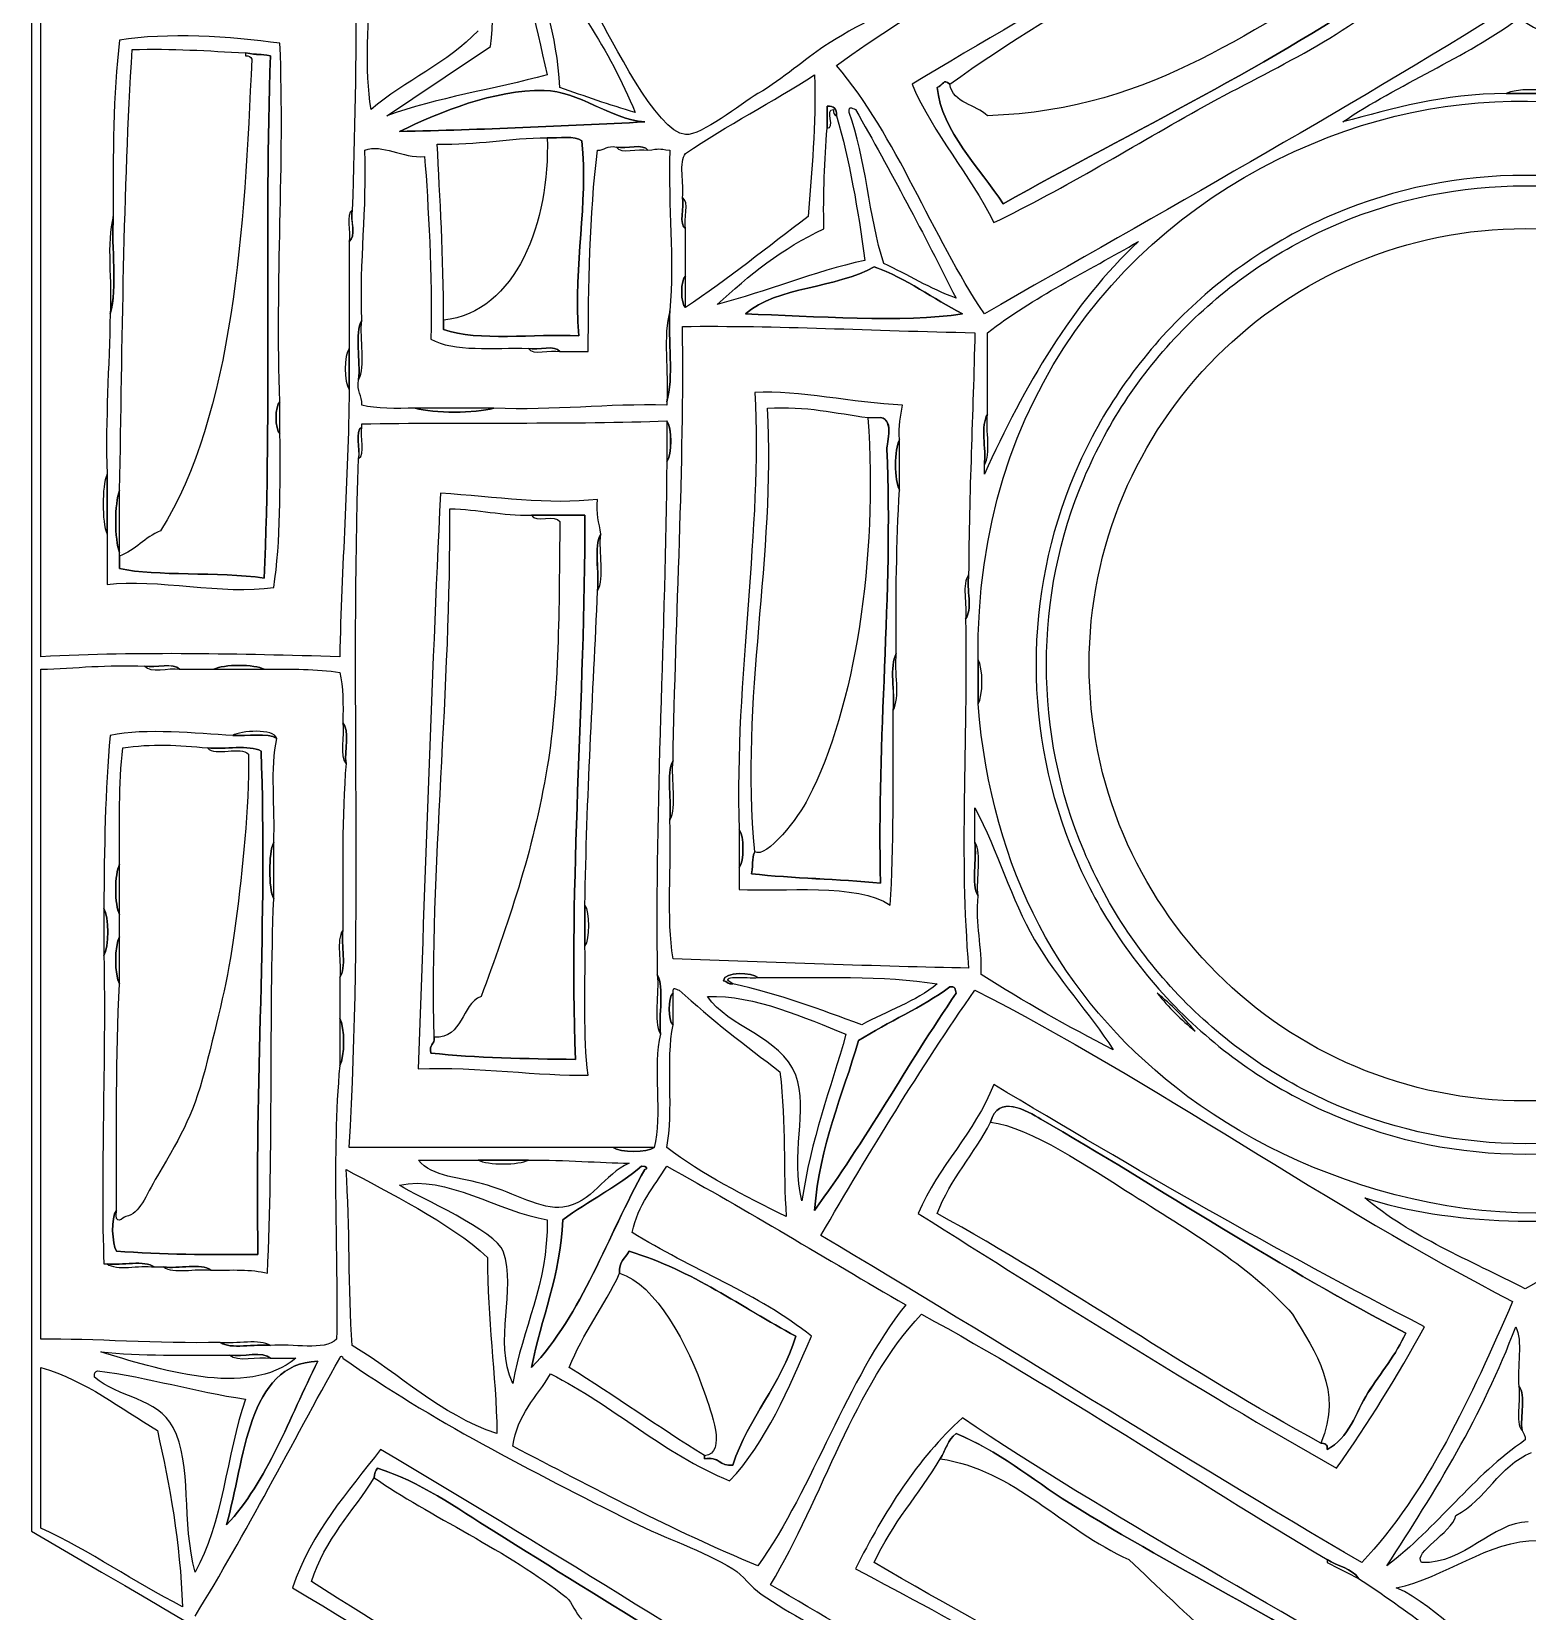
# Model space of a CAD drawing. Extents: x 6 to 958, y 3 to 221.
# Drawn here: x 588.6 to 669.6, y 60.6 to 146.1 of the extents above; entities that cross this region are included whole.
import ezdxf

# ---------------------------------------------------------------- set-up
doc = ezdxf.new("R2010")
doc.units = 0
doc.layers.get('0').update_dxf_attribs({"linetype": 'CONTINUOUS'})

msp = doc.modelspace()

# ---------------------------------------------------------------- linework, layer by layer
at = {"color": 5}
for points in [[(601.56225, 144.75825)], [(616.36125, 142.887)], [(668.412, 142.7175)], [(632.0115, 141.86625)], [(640.34625, 141.5265)], [(618.40275, 140.16525)], [(621.975, 139.65525)], [(623.84625, 137.1045)], [(593.05725, 136.083)], [(605.81475, 134.7225)], [(624.01575, 131.15025)], [(638.985, 130.8105)], [(606.4965, 130.47)], [(617.211, 128.769)], [(605.81475, 126.72825)], [(613.6395, 125.7075)], [(622.995, 126.04725)], [(622.995, 125.02725)], [(640.34625, 125.36775)], [(602.073, 124.34625)], [(606.4965, 124.68675)], [(635.583, 121.28475)], [(618.57225, 119.92425)], [(592.7175, 118.90275)], [(593.39775, 117.88275)], [(619.25325, 115.84125)], [(639.15525, 114.3105)], [(639.8355, 112.0995)], [(596.6295, 111.58875)], [(598.5015, 111.58875)], [(635.2425, 109.37775)], [(601.90275, 107.847)], [(600.372, 106.9965)], [(605.64525, 106.48575)], [(623.3355, 106.656)], [(630.65025, 104.61375)], [(626.9085, 102.91425)], [(639.66525, 102.23325)], [(601.73325, 99.17175)], [(592.54725, 98.66175)], [(593.39775, 98.32125)], [(618.57225, 98.832)], [(605.304, 94.9185)], [(627.92775, 94.9185)], [(593.39775, 94.5795)], [(638.304, 94.40925)], [(649.53075, 94.06875)], [(605.304, 92.70825)], [(623.3355, 92.36775)], [(622.65525, 91.857)], [(643.2375, 87.26475)], [(622.31475, 85.734)], [(615.5115, 85.053)], [(621.6345, 84.714)], [(592.7175, 79.44)], [(595.779, 79.269)], [(598.84125, 75.1875)], [(601.56225, 74.337)], [(669.26325, 70.425)], [(626.56725, 68.55375)], [(644.76825, 66.51225)], [(599.181, 65.322)], [(613.6395, 64.9815)], [(660.4185, 62.42925)]]:
    msp.add_lwpolyline(points, close=True, dxfattribs=at)
at = {"color": 7}
for points in [[(616.53075, 143.73825)], [(617.211, 143.05725)], [(636.26325, 143.2275)], [(632.8605, 141.69675)], [(608.53725, 140.676)], [(631.67025, 140.847)], [(669.43275, 137.736)], [(623.84625, 137.1045)], [(638.985, 130.8105)], [(606.4965, 130.47)], [(623.84625, 130.1295)], [(650.7225, 130.54725)], [(618.2325, 129.62025)], [(628.4385, 125.7075)], [(640.34625, 125.36775)], [(606.32625, 122.985)], [(593.39775, 117.03225)], [(601.73325, 116.0115)], [(589.14525, 111.58875)], [(626.9085, 102.91425)], [(639.8355, 99.342)], [(593.39775, 97.131)], [(637.6245, 94.5795)], [(639.66525, 94.239)], [(623.3355, 92.36775)], [(610.40775, 91.68825)], [(633.37125, 91.518)], [(618.7425, 89.646)], [(629.96925, 89.646)], [(640.68525, 89.13525)], [(669.43275, 88.24875)], [(613.299, 83.69175)], [(614.1495, 80.12025)], [(592.54725, 79.44)], [(636.77325, 76.71825)], [(668.922, 76.03875)], [(592.377, 74.67825)], [(604.11375, 74.1675)], [(615.68175, 73.827)], [(616.70175, 73.4865)], [(617.72325, 73.827)], [(600.2025, 72.126)], [(638.985, 71.10525)], [(613.80975, 70.2555)], [(607.51575, 69.40425)], [(658.716, 69.40425)], [(589.14525, 65.151)], [(662.4585, 61.92075)]]:
    msp.add_lwpolyline(points, close=True, dxfattribs=at)
for points in [[(632.181, 144.2475), (640.9275, 150.525), (651.111, 155.36925), (660.588, 160.91775)], [(588.636, 157.857), (588.636, 126.89775), (588.636, 95.94075), (588.636, 64.9815)], [(659.05725, 156.3255), (651.86475, 152.2335), (643.66125, 147.6795), (636.26325, 143.2275)], [(638.304, 143.22675), (644.62425, 147.79275), (651.9495, 151.35375), (658.88625, 155.304)], [(613.47, 145.26825), (613.69725, 147.70575), (613.5945, 150.474), (614.48925, 152.24325)], [(614.48925, 152.24325), (615.204, 149.44125), (615.87, 146.59275), (616.53075, 143.73825)], [(617.211, 143.05725), (617.07675, 145.98375), (616.1805, 148.15125), (615.68175, 150.7125)], [(615.68175, 150.7125), (617.8755, 148.03125), (619.86825, 145.1475), (621.294, 141.69675)], [(589.1445, 112.26975), (589.14525, 124.5735), (589.14525, 136.87725), (589.14525, 149.18175)], [(606.15525, 148.8405), (606.21825, 144.58275), (606.10875, 140.49525), (605.985, 136.4235)], [(607.00575, 141.867), (606.60975, 143.9655), (606.94875, 146.799), (606.83625, 149.18175)], [(662.289, 148.8405), (655.79325, 144.27975), (648.27825, 140.73825), (641.19675, 136.76325)], [(652.08225, 142.038), (655.8855, 144.1485), (659.95275, 145.854), (662.9685, 148.84125)], [(637.28325, 148.50075), (635.28675, 147.345), (633.2295, 146.39925), (631.5, 145.269)], [(657.86625, 139.99425), (677.15775, 148.09875), (697.27575, 133.71675), (699.201, 116.862)], [(624.01575, 140.5065), (622.4355, 140.59575), (619.947, 145.8375), (619.2525, 146.97075)], [(668.75175, 147.48), (659.4585, 141.69225), (649.76625, 136.302), (640.17525, 130.8105)], [(612.78975, 146.1195), (611.16975, 144.3945), (608.8095, 143.40825), (607.00575, 141.867)], [(659.5665, 141.186), (662.5605, 143.238), (666.19275, 144.6525), (669.0915, 146.799)], [(669.0915, 146.799), (671.8785, 145.0485), (675.17025, 143.8035), (677.59725, 141.696)], [(593.3985, 145.6095), (593.046, 142.6725), (593.03625, 139.395), (593.058, 136.08375)], [(602.073, 145.43925), (599.4105, 145.8315), (595.911, 146.028), (593.3985, 145.6095)], [(602.073, 126.048), (601.81125, 132.5625), (602.33475, 138.8445), (602.073, 145.43925)], [(607.857, 141.52575), (609.73125, 142.77), (611.586, 144.03375), (613.47, 145.26825)], [(631.5, 145.269), (630.4935, 144.61125), (629.3235, 143.5455), (627.92775, 142.71825)], [(593.39775, 121.28475), (593.547, 129.30075), (593.598, 137.4135), (594.07725, 145.09875)], [(594.07725, 145.09875), (596.25225, 145.176), (598.1985, 145.02375), (600.20175, 144.9285)], [(600.20175, 144.9285), (600.9435, 144.78), (600.95775, 144.89025), (601.5615, 144.7575)], [(601.5615, 144.7575), (601.2165, 135.5775), (601.62, 125.649), (601.22175, 116.5215)], [(616.53075, 143.73825), (613.6755, 142.965), (610.527, 142.485), (607.857, 141.52575)], [(624.0165, 139.48575), (626.2275, 141.01575), (628.73025, 142.2555), (630.99075, 143.73825)], [(630.99075, 143.73825), (631.08975, 140.973), (630.8145, 138.58425), (630.651, 136.083)], [(640.17525, 130.8105), (637.30425, 135.0825), (635.4585, 140.38125), (632.181, 144.2475)], [(637.6245, 143.0565), (637.971, 143.1525), (637.9575, 143.56875), (638.304, 143.22675)], [(608.53725, 140.676), (610.785, 141.7395), (613.60725, 142.929), (616.362, 142.887)], [(616.362, 142.887), (618.243, 142.85925), (619.932, 141.3405), (621.8055, 141.186)], [(621.294, 141.69675), (619.896, 142.11225), (618.54225, 142.5735), (617.211, 143.05725)], [(627.92775, 142.71825), (626.95425, 142.14), (624.88875, 140.457), (624.01575, 140.5065)], [(636.26325, 143.2275), (637.45575, 140.45025), (639.3855, 138.41175), (640.68525, 135.74325)], [(641.19675, 136.76325), (639.94425, 138.687), (637.8555, 140.67975), (637.6245, 143.0565)], [(668.412, 142.7175), (664.9545, 142.71675), (662.30025, 141.912), (659.5665, 141.186)], [(670.9635, 142.7175), (670.113, 142.7175), (669.2625, 142.7175), (668.412, 142.7175)], [(631.67025, 142.03725), (632.0415, 142.06725), (632.2125, 141.897), (632.18175, 141.5265)], [(631.67025, 140.847), (631.67025, 141.24375), (631.67025, 141.6405), (631.67025, 142.03725)], [(632.8605, 141.69675), (632.853, 142.1325), (632.98725, 141.9045), (633.201, 141.867)], [(633.201, 141.867), (635.1015, 138.55125), (636.897, 135.12975), (638.64375, 131.661)], [(640.68525, 135.74325), (644.56425, 137.61), (648.31575, 139.94625), (652.08225, 142.038)], [(621.8055, 141.186), (617.4105, 140.98725), (613.047, 140.75925), (608.53725, 140.676)], [(632.18175, 141.5265), (632.88, 139.10625), (633.34275, 136.45125), (633.71175, 133.7025)], [(634.7325, 133.533), (633.9195, 136.0635), (633.774, 139.2645), (632.8605, 141.69675)], [(610.57875, 139.995), (612.7425, 139.9305), (614.44725, 140.3235), (616.5315, 140.3355)], [(616.5315, 140.3355), (617.157, 140.28), (618.03825, 140.481), (618.4035, 140.16525)], [(618.4035, 140.16525), (618.756, 136.61775), (617.9505, 133.73925), (618.2325, 129.62025)], [(631.50075, 135.40275), (631.443, 137.33175), (631.53825, 139.1085), (631.67025, 140.847)], [(606.4965, 130.47), (606.378, 133.7055), (606.78225, 136.41975), (606.666, 139.65525)], [(606.666, 139.65525), (607.599, 140.02875), (608.68725, 139.21875), (609.8985, 139.3155)], [(609.8985, 139.3155), (610.0935, 136.72575), (610.31775, 132.8625), (610.23825, 129.44925)], [(610.9185, 130.47), (610.92, 133.90725), (610.71825, 137.1405), (610.57875, 139.995)], [(618.74325, 128.76825), (618.77025, 132.171), (618.80325, 136.2075), (619.254, 139.65525)], [(619.254, 139.65525), (619.65375, 139.6515), (619.755, 139.9485), (620.27475, 139.8255)], [(620.27475, 139.8255), (620.79075, 139.719), (621.7395, 140.04375), (621.97575, 139.65525)], [(621.97575, 139.65525), (622.65375, 139.749), (622.488, 139.749), (623.16675, 139.65525)], [(623.16675, 139.65525), (623.0595, 136.4955), (623.40825, 133.84575), (623.16675, 130.98075)], [(623.84625, 137.1045), (623.95575, 137.84475), (623.62425, 139.02675), (624.0165, 139.48575)], [(639.83625, 112.09875), (639.693, 126.44175), (647.94375, 135.82725), (657.86625, 139.99425)], [(669.43275, 138.2985), (665.86275, 138.2985), (662.397, 137.59875), (659.13225, 136.21875)], [(659.35125, 135.70125), (662.547, 137.0505), (665.9385, 137.736), (669.43275, 137.736)], [(679.7325, 136.21875), (676.4685, 137.59875), (673.00275, 138.2985), (669.43275, 138.2985)], [(669.43275, 137.736), (672.92775, 137.736), (676.32, 137.05125), (679.51275, 135.70125)], [(624.0165, 135.40275), (623.628, 135.639), (623.95275, 136.587), (623.84625, 137.1045)], [(593.058, 136.08375), (592.94625, 134.382), (593.28525, 132.22875), (592.88775, 130.81125)], [(605.985, 136.4235), (605.87775, 135.90675), (606.2025, 134.958), (605.814, 134.72175)], [(630.651, 136.083), (628.455, 134.42175), (626.3205, 132.70275), (624.0165, 131.15025)], [(659.13225, 136.21875), (655.9785, 134.88375), (653.148, 132.975), (650.7225, 130.54725)], [(624.0165, 132.85125), (624.0165, 133.7025), (624.0165, 134.55225), (624.0165, 135.40275)], [(625.71675, 131.3205), (627.44775, 132.879), (629.23425, 134.38125), (631.50075, 135.40275)], [(651.12, 130.14975), (653.4945, 132.5265), (656.2635, 134.39475), (659.35125, 135.70125)], [(660.25125, 133.569), (663.1605, 134.79825), (666.24825, 135.42225), (669.43275, 135.42225)], [(669.43275, 135.42225), (672.61575, 135.42225), (675.7065, 134.7975), (678.61275, 133.569)], [(605.814, 134.72175), (605.814, 132.79425), (605.814, 130.86675), (605.814, 128.9385)], [(648.51, 134.7225), (644.9145, 131.34525), (642.3465, 126.93825), (640.176, 122.13525)], [(640.34625, 129.78975), (642.801, 131.7), (645.75525, 133.1115), (648.51, 134.7225)], [(633.71175, 133.7025), (630.8805, 133.0755), (628.46175, 132.0345), (625.71675, 131.3205)], [(627.2475, 130.8105), (628.94625, 132.28725), (632.21475, 132.195), (634.22175, 133.36125)], [(634.22175, 133.36125), (635.994, 132.696), (637.3845, 131.64825), (638.985, 130.8105)], [(638.64375, 131.661), (637.2255, 132.17025), (636.0555, 132.92775), (634.7325, 133.533)], [(652.75425, 128.51325), (654.921, 130.68075), (657.44325, 132.38025), (660.25125, 133.569)], [(624.0165, 131.15025), (623.73525, 131.334), (623.73525, 132.6675), (624.0165, 132.85125)], [(592.88775, 130.81125), (592.83825, 127.9125), (592.62075, 125.18325), (592.7175, 122.136)], [(623.16675, 130.98075), (623.05425, 129.3915), (623.39175, 127.35225), (622.99575, 126.04725)], [(638.985, 130.8105), (635.87325, 130.317), (630.85275, 130.6815), (627.2475, 130.8105)], [(606.3255, 127.2375), (606.43725, 128.2605), (606.10125, 129.72975), (606.4965, 130.47)], [(610.9185, 129.96), (610.9185, 130.1295), (610.9185, 130.29975), (610.9185, 130.47)], [(618.2325, 129.62025), (615.81375, 129.75225), (612.81225, 129.303), (610.9185, 129.96)], [(623.33625, 106.65675), (623.4705, 114.41175), (623.95575, 122.69325), (623.84625, 130.1295)], [(623.84625, 130.1295), (628.926, 130.1925), (634.1235, 129.89925), (639.66525, 129.78975)], [(650.7225, 130.54725), (648.2925, 128.11875), (646.3845, 125.289), (645.0495, 122.13675)], [(645.56775, 121.91775), (646.8735, 125.00325), (648.74175, 127.773), (651.12, 130.14975)], [(610.23825, 129.44925), (611.44275, 128.727), (613.64625, 129.00075), (615.5115, 128.9385)], [(615.5115, 128.9385), (616.0275, 128.832), (616.97625, 129.15675), (617.21175, 128.76825)], [(639.66525, 129.78975), (639.564, 125.41125), (639.35025, 121.146), (639.3255, 116.6925)], [(640.34625, 125.36775), (640.34625, 126.8415), (640.34625, 128.31525), (640.34625, 129.78975)], [(605.814, 128.9385), (605.814, 128.20275), (605.814, 127.46475), (605.814, 126.72825)], [(617.21175, 128.76825), (617.724, 128.76825), (618.2325, 128.76825), (618.74325, 128.76825)], [(647.69925, 121.01625), (648.88875, 123.825), (650.58825, 126.34725), (652.75425, 128.51325)], [(605.814, 126.72825), (605.76525, 121.78725), (605.412, 117.15075), (605.30325, 112.26975)], [(606.4965, 125.877), (606.53325, 126.4245), (606.195, 126.597), (606.3255, 127.2375)], [(627.7605, 126.55875), (628.17825, 119.17275), (626.65125, 111.2235), (626.9085, 102.91425)], [(635.754, 125.87775), (633.04725, 125.98725), (630.15375, 126.69), (627.7605, 126.55875)], [(602.073, 124.34625), (601.79175, 124.53075), (601.79175, 125.865), (602.073, 126.048)], [(609.387, 125.7075), (608.3625, 125.703), (607.29375, 125.65425), (606.4965, 125.877)], [(613.6395, 125.7075), (612.61725, 125.42475), (610.41075, 125.42475), (609.387, 125.7075)], [(622.99575, 125.877), (619.7415, 125.9565), (616.9485, 125.5755), (613.6395, 125.7075)], [(622.99575, 126.04725), (622.99575, 125.99025), (622.99575, 125.934), (622.99575, 125.877)], [(627.75975, 101.72475), (626.94675, 110.02275), (628.92075, 117.71475), (628.4385, 125.7075)], [(628.4385, 125.7075), (630.552, 125.8365), (632.13825, 125.43675), (633.882, 125.1975)], [(635.5845, 124.0065), (635.5005, 124.77075), (635.67, 125.28075), (635.754, 125.87775)], [(606.49725, 124.85775), (611.7105, 124.96125), (618.16875, 124.82775), (622.99575, 125.028)], [(606.49725, 124.68675), (606.49725, 124.74375), (606.49725, 124.8), (606.49725, 124.85775)], [(622.99575, 125.028), (623.2785, 124.67925), (623.2785, 123.16575), (622.99575, 122.81625)], [(633.882, 125.1975), (634.05225, 125.1975), (634.22175, 125.1975), (634.392, 125.1975)], [(634.392, 125.1975), (635.37525, 125.304), (634.89, 123.789), (634.9035, 123.4965)], [(640.176, 122.64525), (640.287, 123.49875), (639.95325, 124.79625), (640.34625, 125.36775)], [(601.73325, 116.0115), (602.11875, 118.518), (602.08425, 121.44525), (602.073, 124.34625)], [(606.32625, 122.985), (606.43275, 123.50325), (606.10725, 124.45125), (606.49725, 124.68675)], [(635.5845, 121.2855), (635.301, 121.8015), (635.301, 123.4905), (635.5845, 124.0065)], [(634.9035, 123.4965), (635.24925, 115.64175), (634.341, 107.739), (634.56225, 100.023)], [(605.8155, 85.734), (606.57975, 98.26875), (605.8785, 110.643), (606.32625, 122.985)], [(622.99575, 122.81625), (622.9305, 113.84025), (622.3395, 104.16225), (622.485, 95.09025)], [(640.176, 122.13525), (640.176, 122.3055), (640.176, 122.47575), (640.176, 122.64525)], [(592.7175, 122.136), (592.7175, 121.059), (592.7175, 119.98125), (592.7175, 118.9035)], [(645.0495, 122.13675), (643.67025, 118.8705), (642.97125, 115.40475), (642.97125, 111.83625)], [(643.533, 111.83625), (643.533, 115.329), (644.21775, 118.72125), (645.56775, 121.91775)], [(593.39775, 117.88275), (593.115, 118.623), (593.115, 120.543), (593.39775, 121.28475)], [(610.7475, 121.1145), (610.2615, 110.45625), (609.91575, 100.60275), (609.5565, 89.9865)], [(619.2525, 120.77475), (616.61925, 120.47175), (613.74, 120.91275), (610.7475, 121.1145)], [(619.422, 118.90275), (619.3395, 119.49975), (619.17, 120.0105), (619.2525, 120.77475)], [(635.4135, 112.44075), (635.373, 115.48575), (635.4195, 118.4445), (635.5845, 121.2855)], [(645.846, 111.8355), (645.846, 115.01925), (646.47, 118.1085), (647.69925, 121.01625)], [(610.40775, 91.68825), (610.188, 100.70625), (611.33325, 110.53575), (611.25825, 120.264)], [(611.25825, 120.264), (612.8385, 120.25725), (614.0505, 119.88075), (615.68175, 119.92425)], [(615.68175, 119.92425), (616.64475, 119.92425), (617.6085, 119.92425), (618.57225, 119.92425)], [(618.57225, 119.92425), (618.57, 109.746), (617.682, 100.176), (618.063, 90.4965)], [(592.7175, 118.9035), (592.7175, 117.99675), (592.7175, 117.08925), (592.7175, 116.18175)], [(619.2525, 115.8405), (619.36275, 116.80725), (619.02825, 118.2195), (619.422, 118.90275)], [(593.39775, 117.7125), (593.39775, 117.7695), (593.39775, 117.82575), (593.39775, 117.88275)], [(593.39775, 117.03225), (593.39775, 117.25875), (593.39775, 117.48525), (593.39775, 117.7125)], [(592.7175, 116.18175), (595.3905, 116.5095), (598.998, 115.605), (601.73325, 116.0115)], [(601.22175, 116.5215), (598.69275, 116.87925), (595.39425, 116.60625), (593.39775, 117.03225)], [(639.3255, 116.6925), (639.216, 115.9515), (639.5475, 114.7695), (639.15525, 114.3105)], [(618.5715, 98.832), (618.6495, 104.64975), (619.0125, 110.18475), (619.2525, 115.8405)], [(639.15525, 114.3105), (639.2865, 107.436), (638.793, 101.56575), (639.3255, 95.43)], [(605.30325, 112.26975), (599.84175, 112.41375), (594.61875, 112.55475), (589.1445, 112.26975)], [(594.75825, 111.759), (595.33125, 111.65175), (596.33775, 111.97875), (596.62875, 111.58875)], [(635.24325, 109.3785), (635.35425, 110.3445), (635.019, 111.75675), (635.4135, 112.44075)], [(639.83625, 109.7175), (639.83625, 110.511), (639.83625, 111.3045), (639.83625, 112.09875)], [(589.14375, 75.36), (589.14525, 87.43575), (589.14525, 99.5115), (589.14525, 111.58875)], [(589.14525, 111.58875), (591.012, 111.65025), (592.737, 111.8535), (594.75825, 111.759)], [(596.62875, 111.58875), (597.25275, 111.58875), (597.876, 111.58875), (598.50075, 111.58875)], [(598.50075, 111.58875), (599.01675, 111.8715), (600.705, 111.8715), (601.22175, 111.58875)], [(601.22175, 111.58875), (602.66625, 111.6165), (604.07325, 111.60525), (605.30325, 111.41925)], [(605.30325, 111.41925), (605.511, 110.66175), (605.4885, 109.677), (605.47425, 108.69825)], [(642.97125, 111.83625), (642.97125, 108.2685), (643.671, 104.80275), (645.0495, 101.5365)], [(645.56775, 101.7555), (644.21775, 104.952), (643.533, 108.34425), (643.533, 111.83625)], [(647.69925, 102.65475), (646.47, 105.5625), (645.846, 108.65175), (645.846, 111.8355)], [(635.073, 98.83275), (635.313, 101.82525), (635.217, 105.7125), (635.24325, 109.3785)], [(650.55225, 88.96575), (644.33025, 93.864), (640.59, 100.569), (639.83625, 109.7175)], [(605.47425, 108.69825), (605.865, 108.2955), (605.535, 107.17125), (605.64525, 106.4865)], [(592.887, 108.01575), (592.62225, 105.04725), (592.5585, 101.88075), (592.54725, 98.66025)], [(599.52075, 108.01575), (597.50775, 108.1125), (594.83925, 108.42), (592.887, 108.01575)], [(601.90275, 107.8455), (601.39425, 108.1875), (600.29775, 107.94225), (599.52075, 108.01575)], [(601.7325, 102.2325), (601.82325, 104.07075), (601.53675, 106.2825), (601.90275, 107.8455)], [(593.39775, 101.043), (593.39025, 103.20525), (593.34975, 105.40125), (593.568, 107.337)], [(593.568, 107.337), (595.08975, 107.57475), (596.61675, 107.4975), (598.16025, 107.337)], [(598.16025, 107.337), (599.097, 107.2515), (600.38925, 107.5245), (601.05225, 107.16675)], [(601.05225, 107.16675), (601.39275, 98.0985), (600.708, 89.07675), (600.882, 79.95075)], [(605.64525, 106.4865), (605.4225, 103.64775), (605.4705, 100.53825), (605.47425, 97.47225)], [(623.166, 103.42425), (623.277, 104.44725), (622.94175, 105.91725), (623.33625, 106.65675)], [(623.33625, 95.94075), (622.97475, 98.13), (623.2545, 100.96125), (623.166, 103.42425)], [(639.6645, 102.23325), (639.6645, 102.858), (639.6645, 103.4805), (639.6645, 104.1045)], [(639.6645, 104.1045), (640.9335, 101.71275), (641.601, 99.204), (642.89625, 96.96)], [(626.9085, 102.91425), (627.18975, 102.621), (627.18975, 101.166), (626.9085, 100.87275)], [(652.75425, 95.15775), (650.5875, 97.32375), (648.88875, 99.846), (647.69925, 102.65475)], [(601.7325, 99.17025), (601.44975, 99.798), (601.44975, 101.604), (601.7325, 102.2325)], [(627.58875, 100.533), (627.65475, 101.139), (627.64875, 101.553), (627.75975, 101.72475)], [(639.8355, 99.342), (639.4425, 99.96825), (639.7755, 101.32425), (639.6645, 102.23325)], [(651.12, 93.52275), (648.741, 95.901), (646.8735, 98.67075), (645.56775, 101.7555)], [(593.39775, 98.32125), (593.115, 98.83725), (593.115, 100.52625), (593.39775, 101.043)], [(626.9085, 100.87275), (626.9085, 100.47525), (626.9085, 100.07925), (626.9085, 99.6825)], [(645.0495, 101.5365), (646.38375, 98.38425), (648.2925, 95.5545), (650.72175, 93.12525)], [(626.9085, 99.6825), (629.19975, 99.537), (633.33, 100.062), (635.073, 98.83275)], [(634.56225, 100.023), (632.301, 100.25625), (629.82525, 100.275), (627.58875, 100.533)], [(601.39275, 78.92925), (601.713, 85.5555), (601.491, 92.71425), (601.7325, 99.17025)], [(640.005, 95.08875), (640.05525, 96.6135), (639.705, 97.737), (639.8355, 99.342)], [(592.54725, 98.66025), (592.82925, 98.199), (592.82925, 96.5685), (592.54725, 96.10725)], [(593.39775, 97.131), (593.39775, 97.527), (593.39775, 97.92375), (593.39775, 98.32125)], [(618.5715, 96.62025), (618.5715, 97.3575), (618.5715, 98.094), (618.5715, 98.832)], [(605.47425, 97.47225), (605.36475, 96.675), (605.697, 95.4345), (605.30325, 94.91925)], [(593.39775, 94.58025), (593.115, 95.03925), (593.115, 96.66975), (593.39775, 97.131)], [(618.7425, 89.646), (618.46575, 91.7505), (618.60225, 94.26825), (618.5715, 96.62025)], [(642.89625, 96.96), (644.1525, 94.78575), (645.85275, 93.04725), (647.1495, 91.0065)], [(592.54725, 96.10725), (592.66425, 90.40875), (592.359, 84.19875), (592.54725, 79.44)], [(639.3255, 95.43), (634.59, 95.517), (628.53525, 95.751), (623.33625, 95.94075)], [(605.30325, 94.91925), (605.30325, 94.1835), (605.30325, 93.44475), (605.30325, 92.709)], [(622.485, 95.09025), (622.87875, 94.3515), (622.54425, 92.88075), (622.656, 91.85775)], [(626.05725, 94.749), (626.10525, 95.27775), (627.64425, 95.1915), (627.92775, 94.91925)], [(627.92775, 94.91925), (631.24875, 94.89525), (634.74975, 95.04975), (637.6245, 94.5795)], [(647.1495, 91.0065), (644.691, 92.289), (642.28275, 93.62325), (640.005, 95.08875)], [(660.25125, 90.102), (657.44325, 91.29075), (654.921, 92.9925), (652.75425, 95.15775)], [(593.22675, 82.332), (593.24925, 86.784), (593.17575, 90.591), (593.39775, 94.58025)], [(623.3355, 92.36775), (623.0535, 92.5515), (623.0535, 93.885), (623.3355, 94.06875)], [(623.3355, 94.06875), (623.32725, 94.50375), (623.46225, 94.2765), (623.67525, 94.23975)], [(623.67525, 94.23975), (625.38075, 92.65575), (627.26325, 91.25025), (629.1195, 89.817)], [(625.206, 93.8985), (627.786, 93.98325), (630.4935, 92.72325), (632.691, 91.857)], [(626.56725, 94.5795), (626.29275, 94.53075), (626.27475, 94.74), (626.05725, 94.749)], [(633.5415, 92.36775), (631.3035, 93.18975), (629.085, 94.03575), (626.56725, 94.5795)], [(638.64375, 94.06875), (636.02625, 90.2235), (633.7245, 86.061), (630.99, 82.332)], [(631.32975, 80.97075), (633.98475, 85.51725), (636.69975, 90.00375), (639.66525, 94.239)], [(633.37125, 91.518), (634.9725, 92.52375), (636.804, 93.30075), (638.304, 94.40925)], [(637.6245, 94.5795), (636.48375, 93.62175), (634.89, 93.11625), (633.5415, 92.36775)], [(638.304, 94.40925), (638.59425, 94.4715), (638.62575, 94.2765), (638.64375, 94.06875)], [(639.66525, 94.239), (649.36425, 89.30775), (658.7295, 82.5705), (668.75175, 77.39925)], [(629.96925, 89.646), (629.1855, 91.725), (626.3055, 92.21925), (625.206, 93.8985)], [(650.72175, 93.12525), (653.15175, 90.69525), (655.9815, 88.78725), (659.133, 87.45375)], [(659.352, 87.97125), (656.268, 89.27625), (653.4975, 91.14375), (651.12, 93.52275)], [(605.30325, 92.709), (605.58675, 92.24775), (605.58675, 90.61725), (605.30325, 90.1575)], [(622.995, 85.734), (623.39175, 87.66075), (622.93875, 90.4395), (623.3355, 92.36775)], [(610.2375, 90.837), (610.09725, 91.3185), (610.47825, 91.278), (610.40775, 91.68825)], [(622.656, 91.85775), (622.2015, 90.159), (622.78275, 87.423), (622.3155, 85.734)], [(632.691, 91.857), (631.857, 88.8915), (630.78675, 86.163), (630.309, 82.842)], [(630.99, 82.332), (631.26825, 85.9095), (632.50725, 88.52625), (633.37125, 91.518)], [(618.063, 90.4965), (615.366, 90.5235), (612.6945, 90.57225), (610.2375, 90.837)], [(605.30325, 90.1575), (604.86675, 85.2495), (605.223, 80.08875), (605.133, 75.35925)], [(609.5565, 89.9865), (612.76125, 90.12225), (616.16475, 89.571), (618.7425, 89.646)], [(629.1195, 89.817), (629.463, 86.892), (629.2845, 84.54675), (629.4585, 81.9915)], [(669.43275, 88.24875), (666.24825, 88.24875), (663.1605, 88.8735), (660.25125, 90.102)], [(678.61275, 90.102), (675.7065, 88.8735), (672.61575, 88.24875), (669.43275, 88.24875)], [(630.309, 82.842), (629.655, 85.2975), (630.6765, 87.76875), (629.96925, 89.646)], [(640.68525, 89.13525), (639.63975, 86.49675), (637.698, 84.75225), (636.603, 82.16175)], [(663.99075, 76.03875), (655.95975, 80.14125), (648.276, 84.59175), (640.68525, 89.13525)], [(678.78825, 83.69175), (668.50125, 79.938), (657.2265, 83.70975), (650.55225, 88.96575)], [(640.51575, 87.09525), (640.9035, 88.66125), (642.47625, 87.705), (643.2375, 87.2655)], [(643.2375, 87.2655), (649.5195, 83.63925), (656.49, 79.02525), (662.9685, 75.69825)], [(659.133, 87.45375), (662.39775, 86.07375), (665.8635, 85.374), (669.43275, 85.374)], [(669.43275, 85.9365), (665.9385, 85.9365), (662.54625, 86.62125), (659.352, 87.97125)], [(679.51275, 87.97125), (676.31925, 86.62125), (672.92775, 85.9365), (669.43275, 85.9365)], [(669.43275, 85.374), (673.0035, 85.374), (676.46925, 86.07375), (679.7325, 87.45375)], [(637.6245, 82.16175), (638.3475, 84.0465), (639.624, 85.3785), (640.51575, 87.09525)], [(620.1045, 85.734), (615.34125, 85.734), (610.5795, 85.734), (605.8155, 85.734)], [(622.3155, 85.734), (621.9675, 85.452), (620.45325, 85.452), (620.1045, 85.734)], [(629.4585, 81.9915), (627.19275, 83.12775), (624.91275, 84.2505), (622.995, 85.734)], [(613.299, 83.69175), (611.82825, 84.1335), (610.311, 84.117), (609.55725, 85.053)], [(609.55725, 85.053), (610.63575, 85.053), (611.712, 85.053), (612.78975, 85.053)], [(612.78975, 85.053), (613.6965, 85.053), (614.604, 85.053), (615.5115, 85.053)], [(615.5115, 85.053), (617.547, 85.06125), (619.3785, 84.90225), (620.955, 84.882)], [(620.955, 84.882), (619.6215, 84.297), (618.94875, 82.713), (617.38125, 82.50075)], [(617.38125, 81.82275), (618.75525, 82.8315), (620.33775, 83.63025), (621.6345, 84.714)], [(621.1245, 81.141), (621.43725, 82.6425), (622.29825, 83.595), (622.995, 84.714)], [(621.6345, 84.714), (621.939, 84.76125), (621.984, 84.552), (621.8055, 84.543)], [(622.995, 84.714), (627.39975, 82.314), (631.59975, 79.71), (635.92275, 77.229)], [(605.985, 75.01725), (605.751, 78.072), (605.8695, 81.4785), (605.64525, 84.54375)], [(605.64525, 84.54375), (607.87275, 83.30775), (611.22, 81.73125), (613.299, 79.7805)], [(608.53725, 83.69175), (611.04975, 84.26925), (613.89, 82.2465), (616.53075, 81.822)], [(621.8055, 84.543), (619.79025, 80.9445), (618.42375, 76.69725), (615.68175, 73.827)], [(614.1495, 80.12025), (613.7745, 81.195), (609.58275, 83.04075), (608.53725, 83.69175)], [(617.38125, 82.50075), (616.23825, 82.347), (614.67, 83.2815), (613.299, 83.69175)], [(669.43425, 78.07875), (666.459, 79.641), (663.19425, 80.91225), (660.75825, 83.013)], [(660.75825, 83.013), (665.17575, 81.56625), (671.7795, 81.2865), (676.57725, 82.5015)], [(593.22675, 80.121), (592.99425, 80.52), (592.9095, 81.948), (593.22675, 82.332)], [(636.603, 82.16175), (644.0475, 77.47125), (651.48825, 72.7785), (659.22675, 68.3835)], [(658.37625, 69.74475), (651.2115, 73.6365), (644.742, 78.2235), (637.6245, 82.16175)], [(676.57725, 82.5015), (674.18175, 81.04125), (671.8755, 79.4925), (669.43425, 78.07875)], [(616.53075, 81.822), (616.54875, 78.23025), (615.20025, 76.00875), (614.661, 72.9765)], [(615.68175, 73.827), (616.20825, 76.5315), (617.2335, 78.738), (617.38125, 81.82275)], [(630.81975, 75.528), (627.99675, 77.80875), (624.2565, 79.17), (621.1245, 81.141)], [(660.588, 63.2805), (650.7285, 69.07125), (641.151, 75.1425), (631.32975, 80.97075)], [(592.7175, 79.44), (593.51475, 79.3305), (594.7545, 79.66275), (595.26825, 79.269)], [(600.882, 79.95075), (598.23975, 79.91625), (595.6605, 79.947), (593.22675, 80.121)], [(595.779, 79.269), (596.57625, 79.1595), (597.81525, 79.49175), (598.3305, 79.09875)], [(613.299, 79.7805), (613.2825, 76.4175), (613.7595, 73.55025), (613.80975, 70.2555)], [(614.661, 72.9765), (613.60875, 75.3315), (614.89725, 77.982), (614.1495, 80.12025)], [(620.44425, 78.93075), (620.3685, 79.5735), (620.77875, 79.728), (620.955, 80.121)], [(620.955, 80.121), (624.438, 79.06875), (627.00825, 77.10375), (629.97, 75.528)], [(592.54725, 79.44), (592.60425, 79.44), (592.6605, 79.44), (592.7175, 79.44)], [(595.26825, 79.269), (595.43925, 79.269), (595.6095, 79.269), (595.779, 79.269)], [(598.3305, 79.09875), (599.40375, 79.095), (600.552, 79.16625), (601.39275, 78.92925)], [(617.72325, 73.827), (618.45075, 75.7065), (619.623, 77.142), (620.44425, 78.93075)], [(635.92275, 77.229), (632.676, 73.104), (630.98025, 67.43025), (627.92775, 63.111)], [(668.75175, 77.39925), (666.486, 72.23625), (664.1835, 67.11075), (660.588, 63.2805)], [(628.608, 62.08875), (631.467, 66.8295), (633.093, 72.801), (636.77325, 76.71825)], [(636.77325, 76.71825), (644.37675, 72.58275), (651.3375, 67.809), (658.716, 63.45)], [(659.22675, 68.3835), (660.948, 70.80225), (662.517, 73.3725), (663.99075, 76.03875)], [(661.9485, 63.11175), (664.5615, 67.13025), (667.11675, 71.21025), (668.922, 76.03875)], [(668.922, 76.03875), (669.31575, 75.29775), (668.9805, 73.82925), (669.0915, 72.80625)], [(598.83975, 75.189), (595.4895, 75.10725), (591.924, 75.4035), (589.14375, 75.36)], [(601.56075, 75.01875), (600.7065, 75.129), (599.4105, 74.796), (598.83975, 75.189)], [(605.133, 75.35925), (604.482, 74.70675), (602.739, 75.1455), (601.56075, 75.01875)], [(626.39775, 67.70325), (628.38675, 69.79725), (629.5875, 72.6795), (630.81975, 75.528)], [(629.97, 75.528), (629.16825, 72.8715), (627.42975, 71.151), (626.568, 68.5545)], [(662.9685, 75.69825), (662.469, 74.5275), (661.6035, 73.55025), (660.92775, 72.46575)], [(592.377, 74.67825), (594.51375, 74.433), (596.979, 74.51625), (599.352, 74.50725)], [(602.92275, 74.337), (600.357, 72.12825), (595.32825, 73.77975), (592.377, 74.67825)], [(597.48075, 60.38925), (600.2505, 64.87725), (602.694, 69.69), (605.30475, 74.337)], [(599.352, 74.50725), (600.03675, 74.39775), (601.161, 74.72775), (601.56225, 74.337)], [(601.56225, 74.337), (602.01525, 74.337), (602.46975, 74.337), (602.92275, 74.337)], [(605.30475, 74.337), (605.33775, 74.529), (605.4765, 74.43075), (605.47575, 74.337)], [(605.47575, 74.337), (610.161, 71.037), (615.66525, 68.23275), (621.12525, 65.4915)], [(613.80975, 70.2555), (610.6815, 71.32275), (608.61, 73.4475), (605.985, 75.01725)], [(589.14525, 65.151), (589.14525, 68.04225), (589.14525, 70.935), (589.14525, 73.82625)], [(589.14525, 73.82625), (591.64725, 73.0965), (593.41425, 71.6325), (595.43925, 70.425)], [(592.03725, 73.31775), (592.0095, 73.51425), (592.07475, 73.62), (592.20825, 73.65675)], [(592.20825, 73.65675), (595.0245, 73.299), (597.423, 72.5205), (600.2025, 72.126)], [(604.11375, 74.1675), (602.583, 71.10375), (601.4025, 67.695), (599.181, 65.322)], [(599.181, 65.322), (600.16875, 68.814), (600.30675, 74.0625), (604.11375, 74.1675)], [(614.661, 69.57375), (614.9115, 71.307), (615.97575, 72.228), (616.70175, 73.4865)], [(616.70175, 73.4865), (620.15025, 71.775), (622.737, 69.2025), (626.39775, 67.70325)], [(625.03725, 69.066), (622.554, 70.60875), (620.2095, 72.28875), (617.72325, 73.827)], [(596.28975, 70.59525), (595.44375, 72.2025), (593.3325, 72.18225), (592.03725, 73.31775)], [(669.0915, 72.80625), (669.4845, 72.348), (669.153, 71.166), (669.26325, 70.42575)], [(600.2025, 72.126), (599.17875, 69.123), (598.9605, 65.316), (597.48075, 62.7705)], [(660.92775, 72.46575), (660.27525, 71.4195), (659.89875, 69.972), (658.716, 69.40425)], [(638.985, 71.10525), (636.53775, 68.9025), (634.7655, 66.027), (633.201, 62.9415)], [(664.15875, 55.96725), (655.78725, 61.03125), (647.01675, 65.69925), (638.985, 71.10525)], [(595.43925, 70.425), (596.11275, 67.46925), (596.67225, 64.3995), (596.79975, 60.8985)], [(597.48075, 62.7705), (596.74425, 65.4495), (597.34725, 68.586), (596.28975, 70.59525)], [(637.794, 68.89425), (638.0595, 69.366), (638.21325, 69.9495), (638.6445, 70.2555)], [(638.6445, 70.2555), (640.90575, 69.372), (642.708, 67.80525), (644.769, 66.51225)], [(669.26325, 70.42575), (669.3525, 70.2885), (669.44025, 70.149), (669.43425, 69.915)], [(607.51575, 69.40425), (605.74725, 67.09125), (603.77775, 64.9785), (602.7525, 61.92075)], [(633.3705, 53.5845), (624.76575, 58.86975), (616.245, 64.242), (607.51575, 69.40425)], [(627.92775, 63.111), (623.2635, 65.02425), (619.008, 67.3455), (614.661, 69.57375)], [(658.716, 69.40425), (658.779, 69.69375), (658.58325, 69.72525), (658.37625, 69.74475)], [(669.43425, 69.915), (666.60075, 67.98375), (664.65675, 65.16525), (661.9485, 63.11175)], [(665.6895, 65.832), (667.329, 66.68775), (668.00325, 68.5095), (669.7725, 69.23325)], [(607.17675, 67.87275), (607.1685, 68.1075), (607.25625, 68.24625), (607.34625, 68.3835)], [(607.34625, 68.3835), (609.618, 67.69275), (611.63775, 66.23775), (613.64025, 64.9815)], [(625.03725, 68.895), (625.03725, 68.952), (625.03725, 69.00825), (625.03725, 69.066)], [(626.568, 68.5545), (625.86, 68.46825), (625.818, 69.05175), (625.03725, 68.895)], [(634.22175, 63.28125), (635.16525, 65.40075), (636.657, 66.969), (637.794, 68.89425)], [(603.77475, 62.25975), (604.50225, 64.53825), (606.01875, 66.02625), (607.17675, 67.87275)], [(644.769, 66.51225), (650.72175, 62.78025), (657.28575, 59.7555), (662.96925, 55.62525)], [(663.819, 63.2805), (663.37125, 63.87375), (665.415, 64.83375), (665.6895, 65.832)], [(588.636, 64.9815), (615.50325, 49.26675), (642.45225, 33.636), (669.603, 18.20325)], [(596.79975, 60.8985), (594.16725, 62.235), (591.85575, 63.89175), (589.14525, 65.151)], [(613.64025, 64.9815), (619.88025, 61.0695), (626.08725, 57.24), (632.352, 53.5845)], [(621.12525, 65.4915), (622.91175, 64.59525), (624.9405, 63.936), (626.568, 62.94075)], [(669.60225, 65.4915), (667.6275, 65.4375), (666.177, 63.22125), (663.819, 63.2805)], [(662.4585, 61.92075), (665.00925, 62.40525), (667.50675, 64.54425), (670.113, 64.4715)], [(658.0365, 49.84275), (650.3055, 54.53025), (642.0585, 58.6995), (634.22175, 63.28125)], [(658.716, 63.45), (659.253, 63.0795), (660.06825, 62.988), (660.4185, 62.42925)], [(626.568, 62.94075), (627.1485, 62.5845), (627.54675, 61.9545), (628.0995, 61.5795)], [(633.201, 62.9415), (638.76525, 60.0555), (644.0925, 56.93625), (649.53, 53.925)], [(660.4185, 62.42925), (663.08625, 60.73275), (665.32725, 58.608), (668.58225, 57.49725)], [(602.7525, 61.92075), (611.484, 56.703), (619.77825, 51.04875), (629.45775, 46.7805)], [(627.078, 48.6525), (618.8505, 52.7295), (611.30625, 57.4875), (603.77475, 62.25975)], [(628.0995, 61.5795), (631.32525, 59.3865), (635.02575, 57.99225), (638.136, 55.79625)], [(661.09875, 43.20825), (650.47125, 49.7055), (639.35175, 55.7085), (628.608, 62.08875)], [(669.43275, 58.17675), (666.70725, 57.9165), (664.8285, 60.939), (662.4585, 61.92075)]]:
    msp.add_open_spline(points, degree=3, dxfattribs=at)
at = {"color": 5}
for points in [[(661.2675, 149.69175), (654.65175, 146.61225), (649.7355, 141.83175), (640.34625, 141.5265)], [(641.19675, 136.764), (648.27825, 140.739), (655.79325, 144.2805), (662.289, 148.84125)], [(600.543, 144.588), (600.16425, 135.468), (599.55225, 125.37825), (595.61025, 119.073)], [(601.56225, 144.75825), (600.95775, 144.891), (600.94425, 144.78), (600.2025, 144.92925)], [(600.2025, 144.92925), (600.2025, 144.87225), (600.2025, 144.81525), (600.2025, 144.75825)], [(600.2025, 144.75825), (600.39975, 144.786), (600.50475, 144.7215), (600.543, 144.588)], [(601.22325, 116.52225), (601.62075, 125.64975), (601.21725, 135.57825), (601.56225, 144.75825)], [(638.304, 143.2275), (637.9575, 143.5695), (637.971, 143.15325), (637.6245, 143.05725)], [(616.36125, 142.887), (613.6065, 142.929), (610.78425, 141.74025), (608.5365, 140.676)], [(621.804, 141.186), (619.93125, 141.3405), (618.24225, 142.85925), (616.36125, 142.887)], [(637.6245, 143.05725), (637.8555, 140.6805), (639.94425, 138.68775), (641.19675, 136.764)], [(640.34625, 141.5265), (639.70425, 142.13325), (638.50875, 142.18425), (638.304, 143.2275)], [(670.9635, 142.7175), (670.50375, 143.00025), (668.87175, 143.00025), (668.412, 142.7175)], [(668.412, 142.7175), (669.26325, 142.7175), (670.11375, 142.7175), (670.9635, 142.7175)], [(631.67025, 140.84625), (632.15175, 140.81775), (631.5285, 141.894), (632.0115, 141.86625)], [(632.18175, 141.52575), (632.2125, 141.897), (632.0415, 142.0665), (631.67025, 142.0365)], [(631.67025, 142.0365), (631.67025, 141.639), (631.67025, 141.24225), (631.67025, 140.84625)], [(632.0115, 141.86625), (631.98375, 141.669), (632.049, 141.56325), (632.18175, 141.52575)], [(608.5365, 140.676), (613.04625, 140.7585), (617.40975, 140.98725), (621.804, 141.186)], [(616.53075, 140.3355), (616.66725, 135.8145), (614.88075, 130.88925), (610.9185, 130.47)], [(618.40275, 140.16525), (618.0375, 140.481), (617.15625, 140.28), (616.53075, 140.3355)], [(618.2325, 129.62025), (617.9505, 133.73925), (618.756, 136.61775), (618.40275, 140.16525)], [(621.975, 139.65525), (621.7395, 140.04375), (620.79075, 139.719), (620.274, 139.8255)], [(620.274, 139.8255), (620.51025, 139.437), (621.45675, 139.7625), (621.975, 139.65525)], [(623.84625, 137.1045), (623.95275, 136.58775), (623.628, 135.639), (624.0165, 135.40275)], [(624.0165, 135.40275), (623.90925, 135.92025), (624.234, 136.86825), (623.84625, 137.1045)], [(593.05725, 136.083), (592.662, 134.664), (592.9995, 132.5115), (592.887, 130.8105)], [(592.887, 130.8105), (593.2845, 132.22875), (592.9455, 134.382), (593.05725, 136.083)], [(605.98575, 136.42425), (605.59725, 136.188), (605.922, 135.23925), (605.81475, 134.7225)], [(605.81475, 134.7225), (606.20325, 134.95875), (605.8785, 135.90675), (605.98575, 136.42425)], [(634.221, 133.36125), (632.214, 132.19425), (628.9455, 132.28725), (627.24675, 130.8105)], [(638.985, 130.8105), (637.38375, 131.64825), (635.994, 132.696), (634.221, 133.36125)], [(624.01575, 132.85125), (623.7345, 132.66825), (623.7345, 131.334), (624.01575, 131.15025)], [(624.01575, 131.15025), (624.01575, 131.71725), (624.01575, 132.28425), (624.01575, 132.85125)], [(623.166, 130.98075), (622.76925, 129.675), (623.10825, 127.6365), (622.995, 126.04725)], [(622.995, 126.04725), (623.39025, 127.35225), (623.05275, 129.3915), (623.166, 130.98075)], [(627.24675, 130.8105), (630.8535, 130.6815), (635.87325, 130.317), (638.985, 130.8105)], [(606.4965, 130.47), (606.10125, 129.72975), (606.43725, 128.2605), (606.3255, 127.2375)], [(606.3255, 127.2375), (606.71925, 127.9785), (606.384, 129.447), (606.4965, 130.47)], [(610.9185, 130.47), (610.9185, 130.29975), (610.9185, 130.1295), (610.9185, 129.96)], [(610.9185, 129.96), (612.81225, 129.303), (615.81375, 129.75225), (618.2325, 129.62025)], [(617.211, 128.769), (616.97625, 129.1575), (616.0275, 128.83275), (615.51075, 128.93925)], [(605.81475, 128.9385), (605.5335, 128.5905), (605.5335, 127.077), (605.81475, 126.72825)], [(605.81475, 126.72825), (605.81475, 127.46475), (605.81475, 128.20275), (605.81475, 128.9385)], [(615.51075, 128.93925), (615.747, 128.5515), (616.695, 128.8755), (617.211, 128.769)], [(602.073, 126.048), (601.79175, 125.86425), (601.79175, 124.53), (602.073, 124.34625)], [(602.073, 124.34625), (602.073, 124.914), (602.073, 125.481), (602.073, 126.048)], [(613.6395, 125.7075), (612.222, 125.7075), (610.80525, 125.7075), (609.387, 125.7075)], [(609.387, 125.7075), (610.41075, 125.42475), (612.6165, 125.42475), (613.6395, 125.7075)], [(622.995, 125.02725), (622.995, 124.29), (622.995, 123.55275), (622.995, 122.8155)], [(622.995, 122.8155), (623.27775, 123.165), (623.27775, 124.67775), (622.995, 125.02725)], [(633.88125, 125.196), (634.41975, 117.53925), (633.1875, 109.58775), (630.65025, 104.61375)], [(634.39125, 125.196), (634.221, 125.196), (634.0515, 125.196), (633.88125, 125.196)], [(634.90275, 123.495), (634.88925, 123.7875), (635.3745, 125.3025), (634.39125, 125.196)], [(640.34625, 125.36775), (639.95325, 124.79625), (640.287, 123.49875), (640.17525, 122.646)], [(640.17525, 122.646), (640.56825, 123.21675), (640.2345, 124.5135), (640.34625, 125.36775)], [(606.4965, 124.68675), (606.1065, 124.452), (606.432, 123.50325), (606.3255, 122.985)], [(606.3255, 122.985), (606.71325, 123.222), (606.38925, 124.16925), (606.4965, 124.68675)], [(635.583, 124.00575), (635.2995, 123.48975), (635.2995, 121.80075), (635.583, 121.28475)], [(635.583, 121.28475), (635.583, 122.19225), (635.583, 123.099), (635.583, 124.00575)], [(634.5615, 100.0215), (634.34025, 107.7375), (635.2485, 115.64025), (634.90275, 123.495)], [(592.7175, 122.13525), (592.43475, 121.4505), (592.43475, 119.58825), (592.7175, 118.90275)], [(592.7175, 118.90275), (592.7175, 119.98125), (592.7175, 121.05825), (592.7175, 122.13525)], [(593.39775, 121.28475), (593.115, 120.54375), (593.115, 118.62375), (593.39775, 117.88275)], [(593.39775, 117.88275), (593.39775, 119.016), (593.39775, 120.15), (593.39775, 121.28475)], [(615.68175, 119.92425), (615.87075, 119.49), (616.9965, 119.9925), (617.211, 119.5845)], [(618.57225, 119.92425), (617.60925, 119.92425), (616.6455, 119.92425), (615.68175, 119.92425)], [(618.063, 90.4965), (617.682, 100.176), (618.57, 109.746), (618.57225, 119.92425)], [(595.61025, 119.073), (594.76275, 118.7295), (594.2595, 118.04175), (593.3985, 117.7125)], [(617.211, 119.5845), (617.1675, 114.909), (617.19375, 110.34675), (616.53075, 106.31625)], [(619.42275, 118.9035), (619.029, 118.22025), (619.3635, 116.80725), (619.25325, 115.84125)], [(619.25325, 115.84125), (619.647, 116.52525), (619.31175, 117.93675), (619.42275, 118.9035)], [(593.3985, 117.7125), (593.3985, 117.48525), (593.3985, 117.25875), (593.3985, 117.03225)], [(593.3985, 117.03225), (595.395, 116.60625), (598.6935, 116.87925), (601.22325, 116.52225)], [(639.3255, 116.6925), (638.93325, 116.2335), (639.26475, 115.0515), (639.15525, 114.3105)], [(639.15525, 114.3105), (639.54675, 114.7695), (639.21525, 115.9515), (639.3255, 116.6925)], [(596.6295, 111.58875), (596.3385, 111.97875), (595.332, 111.651), (594.759, 111.759)], [(635.41275, 112.44), (635.01825, 111.756), (635.35425, 110.34375), (635.2425, 109.37775)], [(635.2425, 109.37775), (635.6355, 110.061), (635.30175, 111.47325), (635.41275, 112.44)], [(639.8355, 112.0995), (639.8355, 111.30525), (639.8355, 110.51175), (639.8355, 109.71825)], [(639.8355, 109.71825), (640.1175, 110.1225), (640.1175, 111.69525), (639.8355, 112.0995)], [(594.759, 111.759), (595.05, 111.36975), (596.05725, 111.696), (596.6295, 111.58875)], [(601.2225, 111.58875), (600.70575, 111.8715), (599.0175, 111.8715), (598.5015, 111.58875)], [(598.5015, 111.58875), (599.409, 111.58875), (600.315, 111.58875), (601.2225, 111.58875)], [(605.47425, 108.6975), (605.58375, 108.01275), (605.25375, 106.8885), (605.64525, 106.48575)], [(605.64525, 106.48575), (605.53575, 107.17125), (605.86575, 108.29475), (605.47425, 108.6975)], [(601.90275, 107.847), (601.73025, 108.417), (599.946, 108.264), (599.52075, 108.01725)], [(599.52075, 108.01725), (600.29775, 107.943), (601.39425, 108.18825), (601.90275, 107.847)], [(601.05225, 107.166), (600.3885, 107.52375), (599.097, 107.25075), (598.16025, 107.33625)], [(598.16025, 107.33625), (598.54575, 106.8705), (599.97375, 107.448), (600.372, 106.9965)], [(600.372, 106.9965), (600.393, 103.99425), (600.05325, 100.8045), (599.69175, 97.98075)], [(600.882, 79.95), (600.708, 89.076), (601.39275, 98.09775), (601.05225, 107.166)], [(616.53075, 106.31625), (615.77175, 101.691), (614.36175, 97.73775), (612.95925, 93.89925)], [(623.3355, 106.656), (622.94175, 105.91725), (623.277, 104.4465), (623.16525, 103.4235)], [(623.16525, 103.4235), (623.559, 104.1645), (623.2245, 105.633), (623.3355, 106.656)], [(630.65025, 104.61375), (630.14175, 103.62), (628.3845, 101.29575), (627.759, 101.72325)], [(626.9085, 102.91425), (626.9085, 102.23325), (626.9085, 101.55375), (626.9085, 100.87275)], [(626.9085, 100.87275), (627.18975, 101.166), (627.18975, 102.621), (626.9085, 102.91425)], [(601.73325, 102.234), (601.4505, 101.60475), (601.4505, 99.7995), (601.73325, 99.17175)], [(601.73325, 99.17175), (601.73325, 100.19325), (601.73325, 101.21325), (601.73325, 102.234)], [(627.759, 101.72325), (627.64875, 101.5515), (627.654, 101.1375), (627.588, 100.5315)], [(639.66525, 102.23325), (639.7755, 101.32425), (639.4425, 99.96825), (639.83625, 99.342)], [(639.83625, 99.342), (639.72375, 100.251), (640.059, 101.60625), (639.66525, 102.23325)], [(593.39775, 101.043), (593.115, 100.52625), (593.115, 98.83725), (593.39775, 98.32125)], [(593.39775, 98.32125), (593.39775, 99.228), (593.39775, 100.13625), (593.39775, 101.043)], [(627.588, 100.5315), (629.82375, 100.2735), (632.30025, 100.25475), (634.5615, 100.0215)], [(592.54725, 98.66175), (592.54725, 97.8105), (592.54725, 96.96), (592.54725, 96.10875)], [(592.54725, 96.10875), (592.82925, 96.57), (592.82925, 98.2005), (592.54725, 98.66175)], [(618.57225, 98.832), (618.57225, 98.094), (618.57225, 97.3575), (618.57225, 96.62025)], [(618.57225, 96.62025), (618.855, 96.969), (618.855, 98.48325), (618.57225, 98.832)], [(599.69175, 97.98075), (599.32275, 95.1), (598.854, 93.267), (598.16025, 90.49575)], [(605.475, 97.4715), (605.08275, 96.95625), (605.415, 95.71575), (605.304, 94.9185)], [(605.304, 94.9185), (605.697, 95.43375), (605.36475, 96.67425), (605.475, 97.4715)], [(593.39775, 97.131), (593.115, 96.66975), (593.115, 95.03925), (593.39775, 94.5795)], [(593.39775, 94.5795), (593.39775, 95.43), (593.39775, 96.27975), (593.39775, 97.131)], [(622.48425, 95.0895), (622.59675, 94.0665), (622.26075, 92.59725), (622.65525, 91.857)], [(622.65525, 91.857), (622.54425, 92.88), (622.87875, 94.35), (622.48425, 95.0895)], [(626.56725, 94.57875), (625.66575, 95.1135), (627.348, 94.86225), (627.92775, 94.9185)], [(627.92775, 94.9185), (627.64425, 95.1915), (626.10525, 95.27775), (626.05725, 94.74825)], [(623.3355, 94.06875), (623.0535, 93.885), (623.0535, 92.5515), (623.3355, 92.36775)], [(623.3355, 92.36775), (623.3355, 92.9355), (623.3355, 93.501), (623.3355, 94.06875)], [(626.05725, 94.74825), (626.27475, 94.73925), (626.292, 94.53), (626.56725, 94.57875)], [(630.99, 82.332), (633.7245, 86.061), (636.02625, 90.2235), (638.64375, 94.06875)], [(638.304, 94.40925), (636.804, 93.3), (634.9725, 92.52375), (633.37125, 91.518)], [(638.64375, 94.06875), (638.62575, 94.2765), (638.59425, 94.47225), (638.304, 94.40925)], [(649.53075, 94.06875), (650.13975, 93.31725), (650.8215, 92.63625), (651.57225, 92.02725)], [(651.57225, 92.02725), (650.96325, 92.77875), (650.283, 93.45975), (649.53075, 94.06875)], [(612.95925, 93.89925), (611.82525, 93.44475), (612.03225, 91.6515), (610.40775, 91.68825)], [(605.304, 92.70825), (605.304, 91.857), (605.304, 91.00725), (605.304, 90.15675)], [(605.304, 90.15675), (605.5875, 90.6165), (605.5875, 92.247), (605.304, 92.70825)], [(610.40775, 91.68825), (610.47825, 91.278), (610.09725, 91.31925), (610.2375, 90.837)], [(633.37125, 91.518), (632.50725, 88.52625), (631.26825, 85.91025), (630.99, 82.332)], [(610.2375, 90.837), (612.69375, 90.57225), (615.366, 90.5235), (618.063, 90.4965)], [(598.16025, 90.49575), (597.40425, 87.474), (596.844, 86.592), (595.43925, 84.20325)], [(643.2375, 87.26475), (642.47625, 87.70425), (640.9035, 88.6605), (640.51575, 87.0945)], [(662.96775, 75.6975), (656.49, 79.0245), (649.5195, 83.6385), (643.2375, 87.26475)], [(640.51575, 87.0945), (642.66525, 86.8425), (645.84675, 84.639), (648.17025, 83.1825)], [(622.31475, 85.734), (621.5775, 85.734), (620.84025, 85.734), (620.10375, 85.734)], [(620.10375, 85.734), (620.4525, 85.452), (621.96675, 85.452), (622.31475, 85.734)], [(615.5115, 85.053), (614.604, 85.053), (613.6965, 85.053), (612.78975, 85.053)], [(612.78975, 85.053), (613.305, 84.771), (614.994, 84.771), (615.5115, 85.053)], [(621.6345, 84.714), (620.33775, 83.6295), (618.75525, 82.8315), (617.38125, 81.82275)], [(621.80475, 84.54375), (621.984, 84.552), (621.939, 84.76125), (621.6345, 84.714)], [(595.43925, 84.20325), (594.76575, 83.0565), (594.51525, 82.1805), (593.7375, 81.99075)], [(615.68175, 73.827), (618.42375, 76.698), (619.79025, 80.9445), (621.80475, 84.54375)], [(648.17025, 83.1825), (651.73425, 80.94675), (654.684, 79.17075), (656.84475, 76.7175)], [(593.22675, 82.33125), (592.9095, 81.9465), (592.99425, 80.51925), (593.22675, 80.12025)], [(593.7375, 81.99075), (593.58525, 81.95475), (593.10525, 81.41625), (593.22675, 82.33125)], [(617.38125, 81.82275), (617.23425, 78.738), (616.209, 76.5315), (615.68175, 73.827)], [(595.26825, 79.269), (594.7545, 79.66275), (593.51475, 79.33125), (592.7175, 79.44)], [(593.22675, 80.12025), (595.6605, 79.947), (598.23975, 79.91625), (600.882, 79.95)], [(598.3305, 79.09875), (597.81525, 79.4925), (596.57625, 79.16025), (595.779, 79.269)], [(620.95425, 80.12025), (620.77875, 79.72725), (620.3685, 79.57275), (620.4435, 78.93)], [(629.96925, 75.52725), (627.00825, 77.10225), (624.43725, 79.06725), (620.95425, 80.12025)], [(592.7175, 79.44), (593.232, 79.04775), (594.47175, 79.38), (595.26825, 79.269)], [(595.779, 79.269), (596.29425, 78.8775), (597.534, 79.20975), (598.3305, 79.09875)], [(620.4435, 78.93), (622.386, 78.36525), (624.17775, 75.03075), (625.03575, 72.465)], [(656.84475, 76.7175), (658.0785, 74.6385), (659.592, 72.58875), (658.3755, 69.744)], [(601.56225, 75.01725), (600.9915, 75.41025), (599.69475, 75.0765), (598.84125, 75.1875)], [(598.84125, 75.1875), (599.412, 74.7945), (600.708, 75.12825), (601.56225, 75.01725)], [(626.56725, 68.55375), (627.429, 71.15025), (629.1675, 72.8715), (629.96925, 75.52725)], [(660.927, 72.465), (661.602, 73.5495), (662.46825, 74.52675), (662.96775, 75.6975)], [(601.56225, 74.337), (601.161, 74.72775), (600.03675, 74.39775), (599.352, 74.50725)], [(599.352, 74.50725), (599.75325, 74.11575), (600.8775, 74.4465), (601.56225, 74.337)], [(599.181, 65.322), (601.4025, 67.695), (602.583, 71.10375), (604.11375, 74.1675)], [(604.11375, 74.1675), (600.30675, 74.0625), (600.16875, 68.814), (599.181, 65.322)], [(669.0915, 72.8055), (669.20325, 72.066), (668.87025, 70.88325), (669.26325, 70.425)], [(669.26325, 70.425), (669.15375, 71.16525), (669.48525, 72.34725), (669.0915, 72.8055)], [(625.03575, 72.465), (625.362, 71.49075), (626.29275, 69.19725), (625.03575, 69.0645)], [(658.71525, 69.4035), (659.898, 69.97125), (660.2745, 71.4195), (660.927, 72.465)], [(638.64375, 70.2555), (638.2125, 69.9495), (638.05875, 69.366), (637.79325, 68.89425)], [(644.76825, 66.51225), (642.70725, 67.80525), (640.905, 69.372), (638.64375, 70.2555)], [(658.3755, 69.744), (658.5825, 69.7245), (658.77825, 69.693), (658.71525, 69.4035)], [(607.3455, 68.3835), (607.25625, 68.24625), (607.1685, 68.10825), (607.176, 67.87275)], [(613.6395, 64.9815), (611.637, 66.23775), (609.618, 67.69275), (607.3455, 68.3835)], [(625.03575, 69.0645), (625.03575, 69.0075), (625.03575, 68.9505), (625.03575, 68.8935)], [(625.03575, 68.8935), (625.81725, 69.051), (625.85925, 68.46825), (626.56725, 68.55375)], [(637.79325, 68.89425), (641.778, 68.33775), (644.457, 65.013), (647.99925, 63.45)], [(607.176, 67.87275), (610.0365, 65.86425), (614.54775, 63.834), (617.55225, 61.40925)], [(662.96775, 55.62525), (657.28575, 59.7555), (650.721, 62.78025), (644.76825, 66.51225)], [(632.3505, 53.58375), (626.08575, 57.24), (619.8795, 61.06875), (613.6395, 64.9815)], [(647.99925, 63.45), (650.931, 60.59025), (654.94275, 57.28275), (657.01425, 53.75475)], [(660.4185, 62.42925), (660.06825, 62.988), (659.253, 63.0795), (658.716, 63.45)], [(658.716, 63.45), (658.716, 63.393), (658.716, 63.3375), (658.716, 63.2805)], [(658.716, 63.2805), (659.28525, 62.9985), (659.84925, 62.71275), (660.4185, 62.42925)], [(617.55225, 61.40925), (617.9025, 61.12725), (618.04875, 60.52725), (618.40275, 60.219)]]:
    msp.add_open_spline(points, degree=3, dxfattribs=at)

doc.saveas('drawing.dxf')
